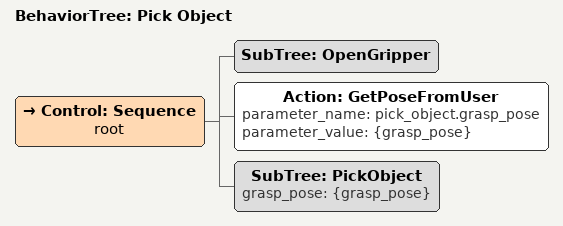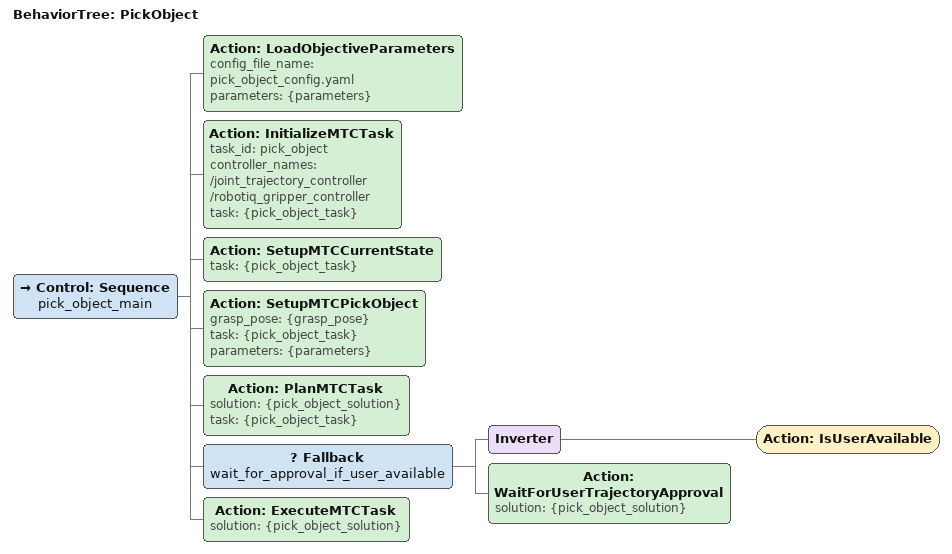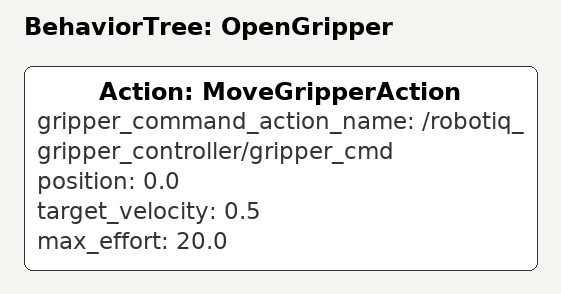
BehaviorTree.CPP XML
<?xml version="1.0"?>
<root BTCPP_format="4" main_tree_to_execute="Pick Object">
    <BehaviorTree ID="Pick Object" _description="Pick up and lift a small object">
        <Control ID="Sequence" name="root">
            <SubTree ID="OpenGripper"/>
            <Action ID="GetPoseFromUser" parameter_name="pick_object.grasp_pose" parameter_value="{grasp_pose}" />
            <SubTree ID="PickObject" grasp_pose="{grasp_pose}"/>
        </Control>
    </BehaviorTree>
    <BehaviorTree ID="PickObject">
        <Control ID="Sequence" name="pick_object_main">
            <Action ID="LoadObjectiveParameters" config_file_name="pick_object_config.yaml" parameters="{parameters}"/>
            <Action ID="InitializeMTCTask" task_id="pick_object" controller_names="/joint_trajectory_controller /robotiq_gripper_controller" task="{pick_object_task}"/>
            <Action ID="SetupMTCCurrentState" task="{pick_object_task}"/>
            <Action ID="SetupMTCPickObject" grasp_pose="{grasp_pose}" task="{pick_object_task}" parameters="{parameters}"/>
            <Action ID="PlanMTCTask" solution="{pick_object_solution}" task="{pick_object_task}"/>
            <Fallback name="wait_for_approval_if_user_available">
                <Inverter>
                    <Action ID="IsUserAvailable"/>
                </Inverter>
                <Action ID="WaitForUserTrajectoryApproval" solution="{pick_object_solution}"/>
            </Fallback>
            <Action ID="ExecuteMTCTask" solution="{pick_object_solution}"/>
        </Control>
    </BehaviorTree>
    <BehaviorTree ID="OpenGripper">
        <Action ID="MoveGripperAction" gripper_command_action_name="/robotiq_gripper_controller/gripper_cmd" position="0.0" target_velocity="0.5" max_effort="20.0" />
    </BehaviorTree>
</root>
